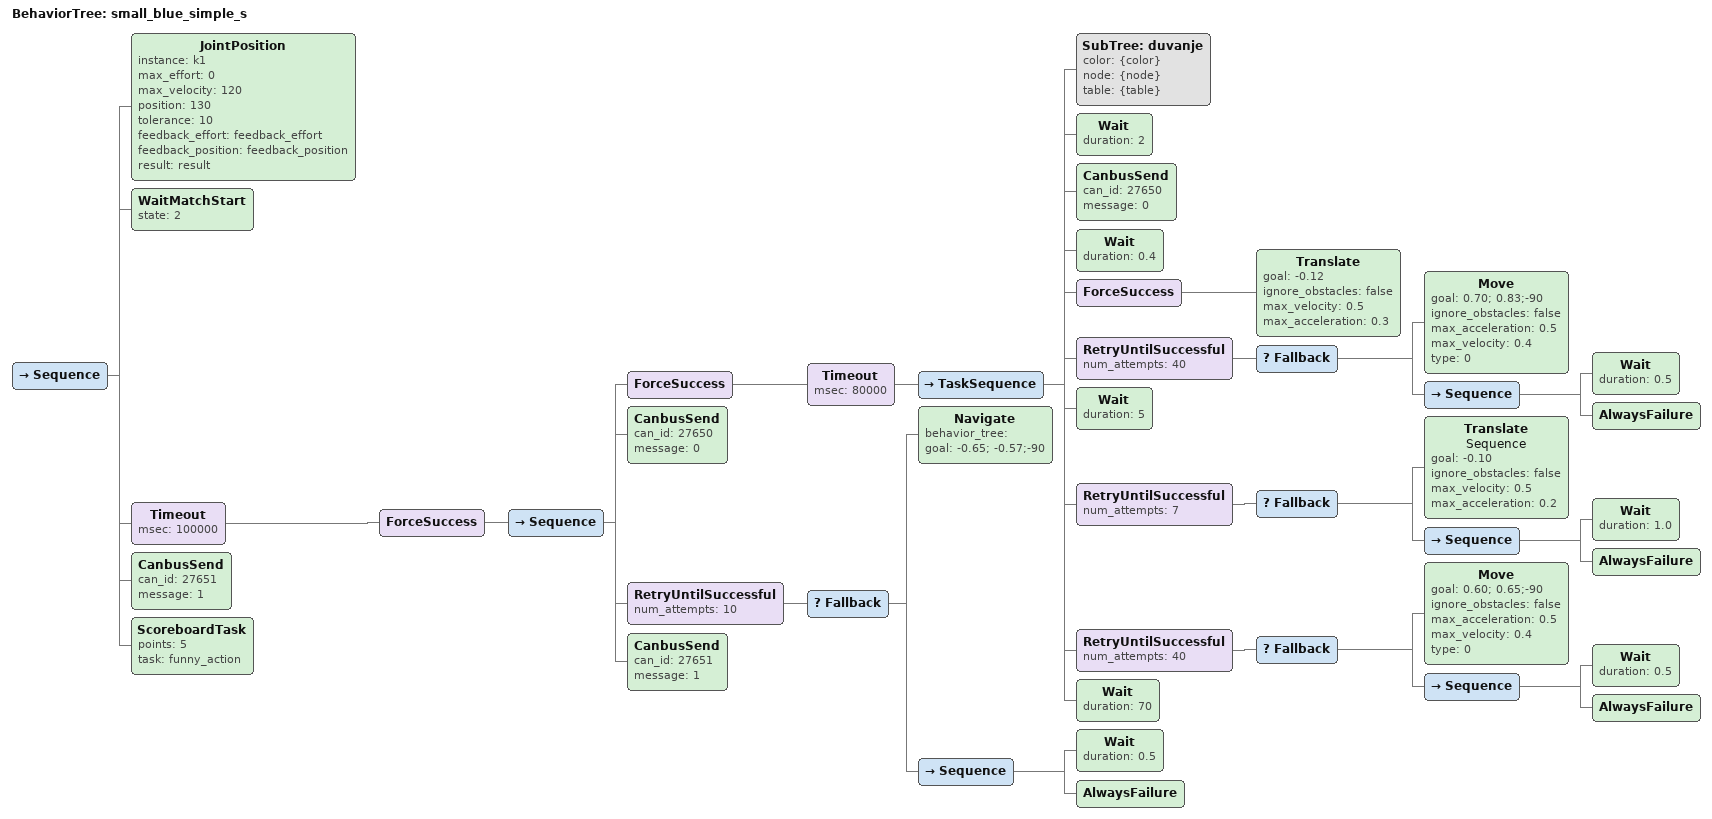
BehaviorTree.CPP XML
<?xml version="1.0" encoding="UTF-8"?>
<root BTCPP_format="4">
  <BehaviorTree ID="small_blue_simple_s">
    <Sequence>
      <JointPosition instance="k1"
                     max_effort="0"
                     max_velocity="120"
                     position="130"
                     tolerance="10"
                     feedback_effort="feedback_effort"
                     feedback_position="feedback_position"
                     result="result"/>
      <WaitMatchStart state="2"/>
      <Timeout msec="100000">
        <ForceSuccess>
          <Sequence>
            <ForceSuccess>
              <Timeout msec="80000">
                <TaskSequence>
                  <SubTree ID="duvanje"
                           color="{color}"
                           node="{node}"
                           table="{table}"/>
                  <Wait duration="2"/>
                  <CanbusSend can_id="27650"
                              message="0"/>
                  <Wait duration="0.4"/>
                  <ForceSuccess>
                    <Translate goal="-0.12"
                               ignore_obstacles="false"
                               max_velocity="0.5"
                               max_acceleration="0.3"/>
                  </ForceSuccess>
                  <RetryUntilSuccessful num_attempts="40">
                    <Fallback>
                      <Move goal="0.70; 0.83;-90"
                            ignore_obstacles="false"
                            max_acceleration="0.5"
                            max_velocity="0.4"
                            type="0"/>
                      <Sequence>
                        <Wait duration="0.5"/>
                        <AlwaysFailure/>
                      </Sequence>
                    </Fallback>
                  </RetryUntilSuccessful>
                  <Wait duration="5"/>
                  <RetryUntilSuccessful num_attempts="7">
                    <Fallback>
                      <Translate name="Sequence"
                                 goal="-0.10"
                                 ignore_obstacles="false"
                                 max_velocity="0.5"
                                 max_acceleration="0.2"/>
                      <Sequence>
                        <Wait duration="1.0"/>
                        <AlwaysFailure/>
                      </Sequence>
                    </Fallback>
                  </RetryUntilSuccessful>
                  <RetryUntilSuccessful num_attempts="40">
                    <Fallback>
                      <Move goal="0.60; 0.65;-90"
                            ignore_obstacles="false"
                            max_acceleration="0.5"
                            max_velocity="0.4"
                            type="0"/>
                      <Sequence>
                        <Wait duration="0.5"/>
                        <AlwaysFailure/>
                      </Sequence>
                    </Fallback>
                  </RetryUntilSuccessful>
                  <Wait duration="70"/>
                </TaskSequence>
              </Timeout>
            </ForceSuccess>
            <CanbusSend can_id="27650"
                        message="0"/>
            <RetryUntilSuccessful num_attempts="10">
              <Fallback>
                <Navigate behavior_tree=""
                          goal="-0.65; -0.57;-90"/>
                <Sequence>
                  <Wait duration="0.5"/>
                  <AlwaysFailure/>
                </Sequence>
              </Fallback>
            </RetryUntilSuccessful>
            <CanbusSend can_id="27651"
                        message="1"/>
          </Sequence>
        </ForceSuccess>
      </Timeout>
      <CanbusSend can_id="27651"
                  message="1"/>
      <ScoreboardTask points="5"
                      task="funny_action"/>
    </Sequence>
  </BehaviorTree>

</root>
